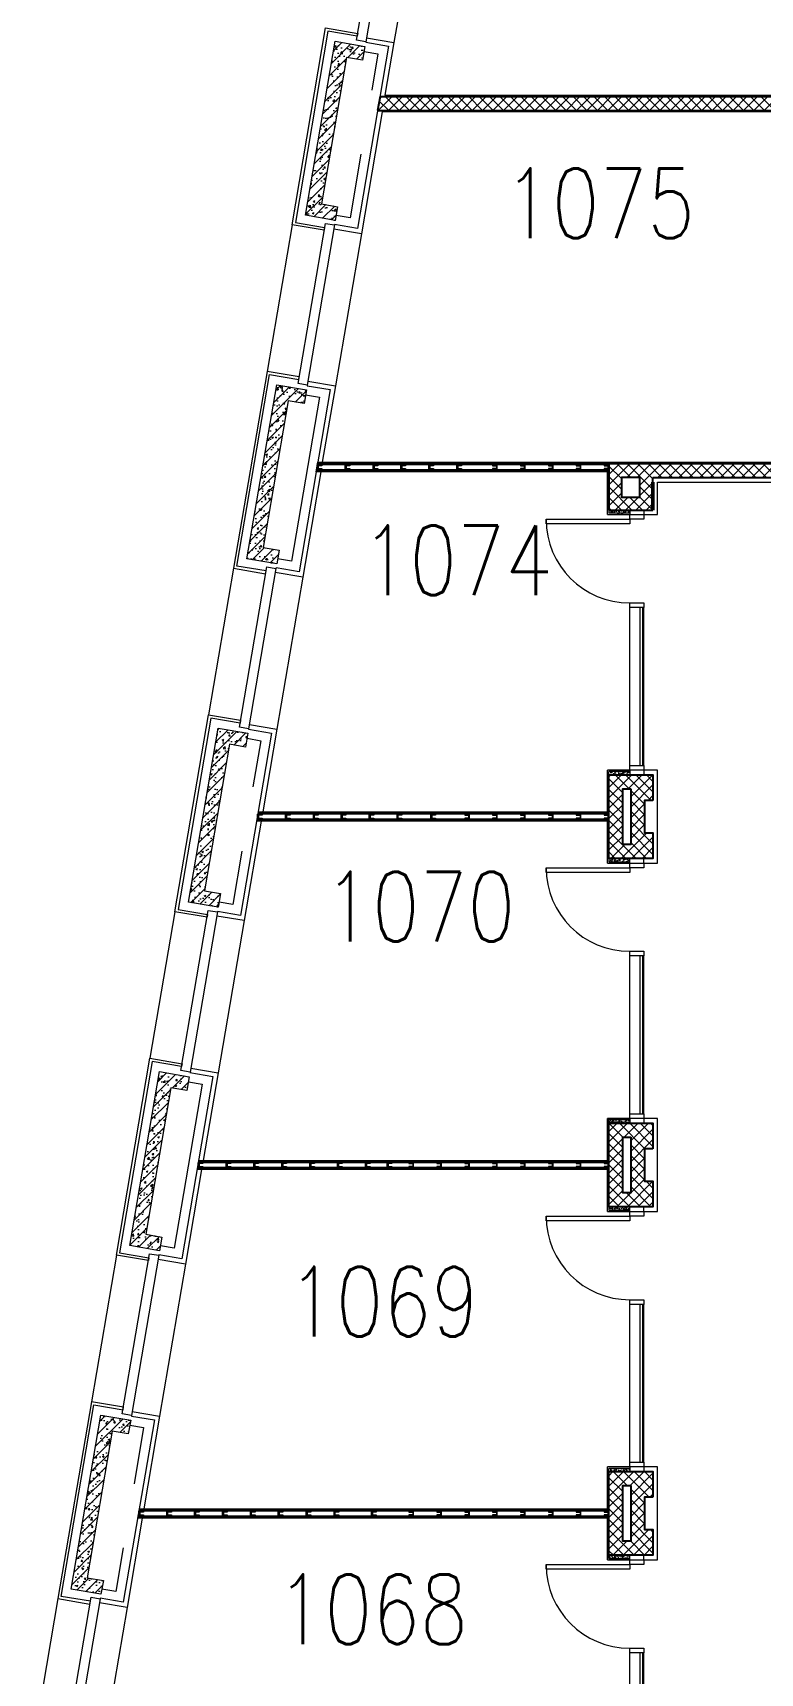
# Model space of a CAD drawing. Header units: inches. Extents: x 13084 to 220150, y 6494 to 167180.
# Drawn here: x 144194 to 152018, y 129910 to 147566 of the extents above; entities that cross this region are included whole.
import ezdxf
from ezdxf.enums import TextEntityAlignment as Align

# ---------------------------------------------------------------- set-up
doc = ezdxf.new("R2010")
doc.units = ezdxf.units.IN
doc.header["$MEASUREMENT"] = 0
for name, color, linetype, lineweight in [('Ground Floor$0$A-G250-G-Walls-Low-Level', 8, 'Continuous', 15), ('Ground Floor$0$A-G250-G-Walls-Precast-Concrete', 7, 'Continuous', 15), ('Ground Floor$0$A-G250-M-Walls-Blockwork', 7, 'Continuous', 25), ('Ground Floor$0$A-G250-M-Walls-Plasterboard-Partition', 7, 'Continuous', 15), ('Ground Floor$0$A-G252-H-Internal-Walls', 251, 'Continuous', 9), ('Ground Floor$0$A-G262-H-Precast-Panel', 251, 'Continuous', 5), ('Ground Floor$0$A-G312-M-Wall-Cladding-Panel', 7, 'Continuous', 9), ('Ground Floor$0$A-G312-M-Wall-Finish-Plaster', 7, 'Continuous', 15), ('Ground Floor$0$A-G321-M-Window', 251, 'Continuous', 9), ('Ground Floor$0$A-G322-M-Door', 251, 'Continuous', 15), ('Ground Floor$0$Z-Z001-S-Room-Name-Identification-250', 7, 'Continuous', 15)]:
    doc.layers.add(name, color=color, linetype=linetype, lineweight=lineweight)
doc.styles.add('Ground Floor$0$Tag-RomanS', font='romans.shx', dxfattribs={"width": 0.8})
pattern_1 = [(45, (31615.24, 164129.57), (-56.1266, 56.1266), []), (135, (31615.24, 164129.57), (-56.1266, -56.1266), [])]
pattern_2 = [(45, (31615.24, 164129.57), (-56.1266, 56.1266), []), (135, (31615.24, 164129.57), (-56.1266, -56.1266), [])]
pattern_3 = [(140, (31630.24, 164129.57), (4.781726, 54.6554), [5.715, -62.865]), (85, (31630.24, 164129.57), (-57.316993, -10.572848), [4.572, -50.292]), (190.451, (31630.637, 164134.124), (-52.535006, 44.08275), [4.857, -53.427]), (136.1842, (31615, 164129.57), (12.6127, 81.323712), [8.5725, -94.2975]), (186.6356, (31616.05, 164136.35), (-74.227667, 71.22127), [7.2855, -80.1405]), (81.184, (31615, 164129.57), (-74.227535, 71.22138), [6.858, -75.438]), (111, (31618.81, 164137.19), (30.679656, 45.484464), [5.715, -62.865]), (56, (31618.81, 164137.19), (-55.25639, 18.540609), [4.572, -50.292]), (161.4514, (31621.365, 164140.98), (-24.576857, 64.024947), [4.857, -53.427]), (127.5, (31630.239, 164129.57), (-25.3665117, 0.926581), [0, -49.6824, 0, -51.054, 0, -50.4825]), (97.5, (31630.24, 164129.57), (-30.0541724, 20.045899), [0, -29.1084, 0, -48.5394, 0, -19.2405]), (57.5, (31630.239, 164112.577), (1.7186232, 40.6771786), [0, -19.05, 0, -59.436, 0, -78.867]), (47.5, (31630.24, 164104.957), (-7.627947, 44.438754), [0, -24.765, 0, -39.4716, 0, -56.007])]
pattern_4 = [(45, (31615.24, 164129.57), (-56.1266, 56.1266), [])]
pattern_5 = [(50, (31615.24, 164129.57), (182.18467, -15.93909), [19.05, -209.55]), (355, (31615.24, 164129.57), (-35.24283, 191.05664), [15.24, -167.64]), (100.451, (31630.42, 164128.24), (146.9425, 175.1167), [16.19, -178.09]), (46.1842, (31615.24, 164180.37), (271.07904, -42.04233), [28.575, -314.325]), (96.6356, (31637.83, 164176.87), (237.40423, 247.42556), [24.285, -267.135]), (351.184, (31615.24, 164180.37), (237.4046, 247.4251), [22.86, -251.46]), (21, (31640.64, 164167.67), (151.61488, -102.26552), [19.05, -209.55]), (326, (31640.64, 164167.67), (61.80203, 184.18797), [15.24, -167.64]), (71.4514, (31653.27, 164159.15), (213.4165, 81.92286), [16.19, -178.09]), (37.5, (31615.24, 164129.57), (3.088603, 84.55504), [0, -165.608, 0, -170.18, 0, -168.275]), (7.5, (31615.24, 164129.57), (66.81966, 100.180575), [0, -97.028, 0, -161.798, 0, -64.135]), (327.5, (31558.6, 164129.57), (135.590595, -5.728744), [0, -63.5, 0, -198.12, 0, -262.89]), (317.5, (31533.2, 164129.57), (148.12918, 25.42649), [0, -82.55, 0, -131.572, 0, -186.69])]

# ---------------------------------------------------------------- blocks, each defined once
blk = doc.blocks.new('Ground Floor$0$d06')
at = {"layer": 'Ground Floor$0$A-G321-M-Window', "elevation": 0}
blk.add_lwpolyline([(119215, -35700), (119215, -34000), (119185, -34000), (119185, -35700)], close=True, dxfattribs=at)
at = {"layer": 'Ground Floor$0$A-G322-M-Door'}
for p, q in [((119075, -35700, 0), (119075, -34000, 0)), ((119225, -35700, 0), (119225, -34000, 0))]:
    blk.add_line(p, q, dxfattribs=at)
at = {"layer": 'Ground Floor$0$A-G322-M-Door', "elevation": 0}
for points in [[(119075, -33000), (119225, -33000), (119225, -33050), (119075, -33050)], [(118175, -33100), (118175, -33050), (119075, -33050), (119075, -33100)], [(119075, -33950), (119225, -33950), (119225, -34000), (119075, -34000)], [(119075, -35700), (119225, -35700), (119225, -35750), (119075, -35750)]]:
    blk.add_lwpolyline(points, close=True, dxfattribs=at)
at = {"layer": 'Ground Floor$0$A-G322-M-Door'}
blk.add_arc((119075, -33050, 0), 900, 180, 270, dxfattribs=at)
blk = doc.blocks.new('Ground Floor$0$tag-roomname')
at = {"lineweight": 18, "ltscale": 0.01, "style": 'Ground Floor$0$Tag-RomanS', "width": 0.8}
blk.add_attdef('ROOM_NO_2', text='', height=3, dxfattribs=at).set_placement((0, 1.612), align=Align.MIDDLE_CENTER)
at = {"linetype": 'ByBlock', "lineweight": 13, "ltscale": 0.01, "style": 'Ground Floor$0$Tag-RomanS', "width": 0.8, "flags": 1}
for tag, p in [('ROOM_NAME_1', (0, -2.288)), ('AREA', (0, -5.744))]:
    blk.add_attdef(tag, text='', height=2.8, dxfattribs=at).set_placement(p, align=Align.MIDDLE_CENTER)

msp = doc.modelspace()

# ---------------------------------------------------------------- hatches: boundary and pattern name
at = {"layer": 'Ground Floor$0$A-G252-H-Internal-Walls'}
h = msp.add_hatch(dxfattribs=at)
h.set_pattern_fill('ANSI37', color=256, scale=25, style=0)
h.set_pattern_definition(pattern_2)
h.paths.add_polyline_path([(147929, 146880), (147903, 146730), (152865, 146730), (152865, 146880)])
h = msp.add_hatch(dxfattribs=at)
h.set_pattern_fill('ANSI37', color=256, scale=25, style=0)
h.set_pattern_definition(pattern_2)
h.paths.add_polyline_path([(150390, 142930), (150390, 142430), (150865, 142430), (150865, 142730), (150865, 142780), (152865, 142780), (152865, 142930)])
h.paths.add_polyline_path([(150725, 142780), (150525, 142780), (150525, 142570), (150725, 142570)], flags=17)
h = msp.add_hatch(dxfattribs=at)
h.set_pattern_fill('AR-CONC', color=256, scale=0.3, angle=90, style=0)
h.set_pattern_definition([(140, (31615.24, 164139.57), (4.781726, 54.6554), [5.715, -62.865]), (85, (31615.24, 164139.57), (-57.316993, -10.572848), [4.572, -50.292]), (190.451, (31615.637, 164144.124), (-52.535006, 44.08275), [4.857, -53.427]), (136.1842, (31600, 164139.57), (12.6127, 81.323712), [8.5725, -94.2975]), (186.6356, (31601.05, 164146.35), (-74.227667, 71.22127), [7.2855, -80.1405]), (81.184, (31600, 164139.57), (-74.227535, 71.22138), [6.858, -75.438]), (111, (31603.81, 164147.19), (30.679656, 45.484464), [5.715, -62.865]), (56, (31603.81, 164147.19), (-55.25639, 18.540609), [4.572, -50.292]), (161.4514, (31606.365, 164150.98), (-24.576857, 64.024947), [4.857, -53.427]), (127.5, (31615.239, 164139.57), (-25.3665117, 0.926581), [0, -49.6824, 0, -51.054, 0, -50.4825]), (97.5, (31615.24, 164139.57), (-30.0541724, 20.045899), [0, -29.1084, 0, -48.5394, 0, -19.2405]), (57.5, (31615.239, 164122.577), (1.7186232, 40.6771786), [0, -19.05, 0, -59.436, 0, -78.867]), (47.5, (31615.24, 164114.957), (-7.627947, 44.438754), [0, -24.765, 0, -39.4716, 0, -56.007])])
h.paths.add_polyline_path([(150390, 142430), (150390, 142395), (150615, 142395), (150615, 142430)])
h = msp.add_hatch(dxfattribs=at)
h.set_pattern_fill('AR-CONC', color=256, scale=0.3, angle=90, style=0)
h.set_pattern_definition(pattern_3)
h.paths.add_polyline_path([(150615, 139580), (150615, 139615), (150390, 139615), (150390, 139580)])
h = msp.add_hatch(dxfattribs=at)
h.set_pattern_fill('ANSI37', color=256, scale=25, style=0)
h.set_pattern_definition(pattern_1)
h.paths.add_polyline_path([(150865, 139580), (150390, 139580), (150390, 138680), (150865, 138680), (150865, 138955), (150775, 138955), (150775, 139305), (150865, 139305)])
h.paths.add_polyline_path([(150625, 139430), (150625, 138830), (150540, 138830), (150540, 139430)], flags=16)
h = msp.add_hatch(dxfattribs=at)
h.set_pattern_fill('AR-CONC', color=256, scale=0.3, angle=90, style=0)
h.set_pattern_definition(pattern_3)
h.paths.add_polyline_path([(150390, 138680), (150390, 138645), (150615, 138645), (150615, 138680)])
h = msp.add_hatch(dxfattribs=at)
h.set_pattern_fill('AR-CONC', color=256, scale=0.3, angle=90, style=0)
h.set_pattern_definition(pattern_3)
h.paths.add_polyline_path([(150615, 135830), (150615, 135865), (150390, 135865), (150390, 135830)])
h = msp.add_hatch(dxfattribs=at)
h.set_pattern_fill('ANSI37', color=256, scale=25, style=0)
h.set_pattern_definition(pattern_1)
h.paths.add_polyline_path([(150775, 135555), (150865, 135555), (150865, 135830), (150390, 135830), (150390, 134930), (150865, 134930), (150865, 135205), (150775, 135205)])
h.paths.add_polyline_path([(150625, 135080), (150540, 135080), (150540, 135680), (150625, 135680)], flags=16)
h = msp.add_hatch(dxfattribs=at)
h.set_pattern_fill('AR-CONC', color=256, scale=0.3, angle=90, style=0)
h.set_pattern_definition(pattern_3)
h.paths.add_polyline_path([(150615, 134895), (150615, 134930), (150390, 134930), (150390, 134895)])
h = msp.add_hatch(dxfattribs=at)
h.set_pattern_fill('AR-CONC', color=256, scale=0.3, angle=90, style=0)
h.set_pattern_definition([(140, (31745.24, 164129.57), (4.781726, 54.6554), [5.715, -62.865]), (85, (31745.24, 164129.57), (-57.316993, -10.572848), [4.572, -50.292]), (190.451, (31745.637, 164134.124), (-52.535006, 44.08275), [4.857, -53.427]), (136.1842, (31730, 164129.57), (12.6127, 81.323712), [8.5725, -94.2975]), (186.6356, (31731.05, 164136.35), (-74.227667, 71.22127), [7.2855, -80.1405]), (81.184, (31730, 164129.57), (-74.227535, 71.22138), [6.858, -75.438]), (111, (31733.81, 164137.19), (30.679656, 45.484464), [5.715, -62.865]), (56, (31733.81, 164137.19), (-55.25639, 18.540609), [4.572, -50.292]), (161.4514, (31736.365, 164140.98), (-24.576857, 64.024947), [4.857, -53.427]), (127.5, (31745.239, 164129.57), (-25.3665117, 0.926581), [0, -49.6824, 0, -51.054, 0, -50.4825]), (97.5, (31745.24, 164129.57), (-30.0541724, 20.045899), [0, -29.1084, 0, -48.5394, 0, -19.2405]), (57.5, (31745.239, 164112.577), (1.7186232, 40.6771786), [0, -19.05, 0, -59.436, 0, -78.867]), (47.5, (31745.24, 164104.957), (-7.627947, 44.438754), [0, -24.765, 0, -39.4716, 0, -56.007])])
h.paths.add_polyline_path([(150390, 132115), (150390, 132080), (150615, 132080), (150615, 132115)])
h = msp.add_hatch(dxfattribs=at)
h.set_pattern_fill('ANSI37', color=256, scale=25, style=0)
h.set_pattern_definition(pattern_1)
h.paths.add_polyline_path([(150865, 132080), (150390, 132080), (150390, 131630), (150540, 131630), (150540, 131930), (150625, 131930), (150625, 131630), (150775, 131630), (150775, 131805), (150865, 131805)])
h.paths.add_polyline_path([(150865, 131455), (150775, 131455), (150775, 131630), (150625, 131630), (150625, 131330), (150540, 131330), (150540, 131630), (150390, 131630), (150390, 131180), (150865, 131180)])
h = msp.add_hatch(dxfattribs=at)
h.set_pattern_fill('AR-CONC', color=256, scale=0.3, angle=90, style=0)
h.set_pattern_definition(pattern_3)
h.paths.add_polyline_path([(150390, 131180), (150390, 131145), (150615, 131145), (150615, 131180)])
at = {"layer": 'Ground Floor$0$A-G262-H-Precast-Panel'}
h = msp.add_hatch(dxfattribs=at)
h.set_pattern_fill('ANSI31', color=256, scale=25, style=0)
h.set_pattern_definition(pattern_4)
h.paths.add_polyline_path([(147447, 147475), (147767, 147420), (147742, 147272), (147569, 147302), (147300, 145725), (147473, 145695), (147448, 145547), (147127, 145602)])
h = msp.add_hatch(dxfattribs=at)
h.set_pattern_fill('AR-CONC', color=256, style=0)
h.set_pattern_definition(pattern_5)
h.paths.add_polyline_path([(147447, 147475), (147767, 147420), (147742, 147272), (147569, 147302), (147300, 145725), (147473, 145695), (147448, 145547), (147127, 145602)])
h = msp.add_hatch(dxfattribs=at)
h.set_pattern_fill('ANSI31', color=256, scale=25, style=0)
h.set_pattern_definition(pattern_4)
h.paths.add_polyline_path([(146817, 143778), (147137, 143724), (147112, 143576), (146939, 143605), (146670, 142028), (146843, 141998), (146818, 141851), (146497, 141905)])
h = msp.add_hatch(dxfattribs=at)
h.set_pattern_fill('AR-CONC', color=256, style=0)
h.set_pattern_definition(pattern_5)
h.paths.add_polyline_path([(146817, 143778), (147137, 143724), (147112, 143576), (146939, 143605), (146670, 142028), (146843, 141998), (146818, 141851), (146497, 141905)])
h = msp.add_hatch(dxfattribs=at)
h.set_pattern_fill('ANSI31', color=256, scale=25, style=0)
h.set_pattern_definition(pattern_4)
h.paths.add_polyline_path([(146186, 140081), (146507, 140027), (146482, 139879), (146309, 139908), (146040, 138331), (146213, 138302), (146188, 138154), (145867, 138208)])
h = msp.add_hatch(dxfattribs=at)
h.set_pattern_fill('AR-CONC', color=256, style=0)
h.set_pattern_definition(pattern_5)
h.paths.add_polyline_path([(146186, 140081), (146507, 140027), (146482, 139879), (146309, 139908), (146040, 138331), (146213, 138302), (146188, 138154), (145867, 138208)])
h = msp.add_hatch(dxfattribs=at)
h.set_pattern_fill('ANSI31', color=256, scale=25, style=0)
h.set_pattern_definition(pattern_4)
h.paths.add_polyline_path([(145556, 136385), (145877, 136330), (145852, 136182), (145679, 136212), (145410, 134634), (145583, 134605), (145557, 134457), (145237, 134512)])
h = msp.add_hatch(dxfattribs=at)
h.set_pattern_fill('AR-CONC', color=256, style=0)
h.set_pattern_definition(pattern_5)
h.paths.add_polyline_path([(145556, 136385), (145877, 136330), (145852, 136182), (145679, 136212), (145410, 134634), (145583, 134605), (145557, 134457), (145237, 134512)])
h = msp.add_hatch(dxfattribs=at)
h.set_pattern_fill('ANSI31', color=256, scale=25, style=0)
h.set_pattern_definition(pattern_4)
h.paths.add_polyline_path([(144926, 132688), (145247, 132633), (145221, 132486), (145049, 132515), (144780, 130938), (144953, 130908), (144927, 130761), (144607, 130815)])
h = msp.add_hatch(dxfattribs=at)
h.set_pattern_fill('AR-CONC', color=256, style=0)
h.set_pattern_definition(pattern_5)
h.paths.add_polyline_path([(144926, 132688), (145247, 132633), (145221, 132486), (145049, 132515), (144780, 130938), (144953, 130908), (144927, 130761), (144607, 130815)])

# ---------------------------------------------------------------- linework, layer by layer
at = {"layer": 'Ground Floor$0$A-G250-G-Walls-Low-Level'}
for p, q in [((148358, 149100), (148079, 147463, 0)), ((146983, 145500, 0), (146714, 143922, 0)), ((147728, 145403, 0), (147449, 143767, 0)), ((146353, 141803, 0), (146084, 140226, 0)), ((147097, 141706, 0), (146819, 140070, 0)), ((145723, 138106, 0), (145454, 136529, 0)), ((146467, 138010, 0), (146188, 136373, 0)), ((145093, 134410, 0), (144824, 132832, 0)), ((145837, 134313, 0), (145558, 132677, 0)), ((144463, 130713, 0), (144194, 129136, 0)), ((145207, 130616, 0), (144928, 128980, 0))]:
    msp.add_line(p, q, dxfattribs=at)
at = {"layer": 'Ground Floor$0$A-G250-G-Walls-Precast-Concrete', "elevation": 0}
for points in [[(147447, 147475), (147767, 147420), (147742, 147272), (147569, 147302), (147300, 145725), (147473, 145695), (147448, 145547), (147127, 145602), (147447, 147475)], [(146817, 143778), (147137, 143724), (147112, 143576), (146939, 143605), (146670, 142028), (146843, 141998), (146818, 141851), (146497, 141905), (146817, 143778)], [(146186, 140081), (146507, 140027), (146482, 139879), (146309, 139908), (146040, 138331), (146213, 138302), (146188, 138154), (145867, 138208), (146186, 140081)], [(145556, 136385), (145877, 136330), (145852, 136182), (145679, 136212), (145410, 134634), (145583, 134605), (145557, 134457), (145237, 134512), (145556, 136385)], [(144926, 132688), (145247, 132633), (145221, 132486), (145049, 132515), (144780, 130938), (144953, 130908), (144927, 130761), (144607, 130815), (144926, 132688)]]:
    msp.add_lwpolyline(points, dxfattribs=at)
at = {"layer": 'Ground Floor$0$A-G250-M-Walls-Blockwork'}
for p, q in [((147929, 146880), (147903, 146730)), ((147903, 146730), (152865, 146730)), ((147929, 146880), (152865, 146880)), ((150390, 142930, 0), (152865, 142930, 0)), ((150390, 142930, 0), (150390, 142430, 0)), ((150865, 142730, 0), (150865, 142780, 0)), ((150865, 142780, 0), (153365, 142780, 0)), ((150390, 142430, 0), (150745, 142430, 0)), ((150390, 142430, 0), (150865, 142430, 0))]:
    msp.add_line(p, q, dxfattribs=at)
at = {"layer": 'Ground Floor$0$A-G250-M-Walls-Blockwork', "lineweight": 50, "ltscale": 0.02}
msp.add_line((150865, 142730, 0), (150865, 142430, 0), dxfattribs=at)
at = {"layer": 'Ground Floor$0$A-G250-M-Walls-Blockwork', "elevation": 0}
for points in [[(150725, 142780), (150525, 142780), (150525, 142570), (150725, 142570)], [(150625, 139430), (150625, 138830), (150540, 138830), (150540, 139430)], [(150625, 135680), (150625, 135080), (150540, 135080), (150540, 135680)], [(150625, 131930), (150625, 131330), (150540, 131330), (150540, 131930)]]:
    msp.add_lwpolyline(points, close=True, dxfattribs=at)
for points in [[(150865, 139305), (150775, 139305), (150775, 138955), (150865, 138955), (150865, 138680), (150390, 138680), (150390, 139580), (150865, 139580), (150865, 139305)], [(150865, 135555), (150775, 135555), (150775, 135205), (150865, 135205), (150865, 134930), (150390, 134930), (150390, 135830), (150865, 135830), (150865, 135555)], [(150865, 131805), (150775, 131805), (150775, 131455), (150865, 131455), (150865, 131180), (150390, 131180), (150390, 132080), (150865, 132080), (150865, 131805)]]:
    msp.add_lwpolyline(points, dxfattribs=at)
at = {"layer": 'Ground Floor$0$A-G250-M-Walls-Plasterboard-Partition'}
for p, q in [((147241, 142842, 0), (147258, 142945, 0)), ((150390, 142842, 0), (147241, 142842, 0)), ((147243, 142855, 0), (150390, 142855, 0)), ((147246, 142867, 0), (150390, 142867, 0)), ((150390, 142917, 0), (147254, 142917, 0)), ((150390, 142930, 0), (147256, 142930, 0)), ((147258, 142945, 0), (150390, 142945, 0)), ((150390, 142842, 0), (150390, 142945, 0)), ((146617, 139180, 0), (146600, 139080, 0)), ((150390, 139155, 0), (146612, 139155, 0)), ((150390, 139167, 0), (146614, 139167, 0)), ((146617, 139180, 0), (150390, 139180, 0)), ((150390, 139180, 0), (150390, 139080, 0)), ((150390, 139080, 0), (146600, 139080, 0)), ((146602, 139092, 0), (150390, 139092, 0)), ((146604, 139105, 0), (150390, 139105, 0)), ((145977, 135430, 0), (145960, 135330, 0)), ((145977, 135430, 0), (150390, 135430, 0)), ((150390, 135430, 0), (150390, 135330, 0)), ((150390, 135330, 0), (145960, 135330, 0)), ((145963, 135342, 0), (150390, 135342, 0)), ((145965, 135355, 0), (150390, 135355, 0)), ((150390, 135405, 0), (145973, 135405, 0)), ((150390, 135417, 0), (145975, 135417, 0)), ((145338, 131680, 0), (145321, 131580, 0)), ((150390, 131580, 0), (145321, 131580, 0)), ((145323, 131592, 0), (150390, 131592, 0)), ((145325, 131605, 0), (150390, 131605, 0)), ((150390, 131655, 0), (145334, 131655, 0)), ((150390, 131667, 0), (145336, 131667, 0)), ((145338, 131680, 0), (150390, 131680, 0)), ((150390, 131680, 0), (150390, 131580, 0))]:
    msp.add_line(p, q, dxfattribs=at)
at = {"layer": 'Ground Floor$0$A-G250-M-Walls-Plasterboard-Partition', "elevation": 0}
for points in [[(147254, 142867), (147254, 142917), (147304, 142917), (147304, 142907), (147264, 142907), (147264, 142877), (147304, 142877), (147304, 142867)], [(147554, 142867), (147554, 142917), (147604, 142917), (147604, 142907), (147564, 142907), (147564, 142877), (147604, 142877), (147604, 142867)], [(147854, 142867), (147854, 142917), (147904, 142917), (147904, 142907), (147864, 142907), (147864, 142877), (147904, 142877), (147904, 142867)], [(148154, 142867), (148154, 142917), (148204, 142917), (148204, 142907), (148164, 142907), (148164, 142877), (148204, 142877), (148204, 142867)], [(148454, 142867), (148454, 142917), (148504, 142917), (148504, 142907), (148464, 142907), (148464, 142877), (148504, 142877), (148504, 142867)], [(148754, 142867), (148754, 142917), (148804, 142917), (148804, 142907), (148764, 142907), (148764, 142877), (148804, 142877), (148804, 142867)], [(149190, 142867), (149190, 142917), (149140, 142917), (149140, 142907), (149180, 142907), (149180, 142877), (149140, 142877), (149140, 142867)], [(149490, 142867), (149490, 142917), (149440, 142917), (149440, 142907), (149480, 142907), (149480, 142877), (149440, 142877), (149440, 142867)], [(149790, 142867), (149790, 142917), (149740, 142917), (149740, 142907), (149780, 142907), (149780, 142877), (149740, 142877), (149740, 142867)], [(150090, 142867), (150090, 142917), (150040, 142917), (150040, 142907), (150080, 142907), (150080, 142877), (150040, 142877), (150040, 142867)], [(150390, 142867), (150390, 142917), (150340, 142917), (150340, 142907), (150380, 142907), (150380, 142877), (150340, 142877), (150340, 142867)], [(146612, 139105), (146612, 139155), (146662, 139155), (146662, 139145), (146622, 139145), (146622, 139115), (146662, 139115), (146662, 139105)], [(146912, 139105), (146912, 139155), (146962, 139155), (146962, 139145), (146922, 139145), (146922, 139115), (146962, 139115), (146962, 139105)], [(147212, 139105), (147212, 139155), (147262, 139155), (147262, 139145), (147222, 139145), (147222, 139115), (147262, 139115), (147262, 139105)], [(147512, 139105), (147512, 139155), (147562, 139155), (147562, 139145), (147522, 139145), (147522, 139115), (147562, 139115), (147562, 139105)], [(147812, 139105), (147812, 139155), (147862, 139155), (147862, 139145), (147822, 139145), (147822, 139115), (147862, 139115), (147862, 139105)], [(148112, 139105), (148112, 139155), (148162, 139155), (148162, 139145), (148122, 139145), (148122, 139115), (148162, 139115), (148162, 139105)], [(148476, 139105), (148476, 139155), (148526, 139155), (148526, 139145), (148486, 139145), (148486, 139115), (148526, 139115), (148526, 139105)], [(148890, 139105), (148890, 139155), (148840, 139155), (148840, 139145), (148880, 139145), (148880, 139115), (148840, 139115), (148840, 139105)], [(149190, 139105), (149190, 139155), (149140, 139155), (149140, 139145), (149180, 139145), (149180, 139115), (149140, 139115), (149140, 139105)], [(149490, 139105), (149490, 139155), (149440, 139155), (149440, 139145), (149480, 139145), (149480, 139115), (149440, 139115), (149440, 139105)], [(149790, 139105), (149790, 139155), (149740, 139155), (149740, 139145), (149780, 139145), (149780, 139115), (149740, 139115), (149740, 139105)], [(150090, 139105), (150090, 139155), (150040, 139155), (150040, 139145), (150080, 139145), (150080, 139115), (150040, 139115), (150040, 139105)], [(150390, 139105), (150390, 139155), (150340, 139155), (150340, 139145), (150380, 139145), (150380, 139115), (150340, 139115), (150340, 139105)], [(145973, 135355), (145973, 135405), (146023, 135405), (146023, 135395), (145983, 135395), (145983, 135365), (146023, 135365), (146023, 135355)], [(146273, 135355), (146273, 135405), (146323, 135405), (146323, 135395), (146283, 135395), (146283, 135365), (146323, 135365), (146323, 135355)], [(146573, 135355), (146573, 135405), (146623, 135405), (146623, 135395), (146583, 135395), (146583, 135365), (146623, 135365), (146623, 135355)], [(146873, 135355), (146873, 135405), (146923, 135405), (146923, 135395), (146883, 135395), (146883, 135365), (146923, 135365), (146923, 135355)], [(147173, 135355), (147173, 135405), (147223, 135405), (147223, 135395), (147183, 135395), (147183, 135365), (147223, 135365), (147223, 135355)], [(147473, 135355), (147473, 135405), (147523, 135405), (147523, 135395), (147483, 135395), (147483, 135365), (147523, 135365), (147523, 135355)], [(147773, 135355), (147773, 135405), (147823, 135405), (147823, 135395), (147783, 135395), (147783, 135365), (147823, 135365), (147823, 135355)], [(148007, 135355), (148007, 135405), (148057, 135405), (148057, 135395), (148017, 135395), (148017, 135365), (148057, 135365), (148057, 135355)], [(148290, 135355), (148290, 135405), (148240, 135405), (148240, 135395), (148280, 135395), (148280, 135365), (148240, 135365), (148240, 135355)], [(148590, 135355), (148590, 135405), (148540, 135405), (148540, 135395), (148580, 135395), (148580, 135365), (148540, 135365), (148540, 135355)], [(148890, 135355), (148890, 135405), (148840, 135405), (148840, 135395), (148880, 135395), (148880, 135365), (148840, 135365), (148840, 135355)], [(149190, 135355), (149190, 135405), (149140, 135405), (149140, 135395), (149180, 135395), (149180, 135365), (149140, 135365), (149140, 135355)], [(149490, 135355), (149490, 135405), (149440, 135405), (149440, 135395), (149480, 135395), (149480, 135365), (149440, 135365), (149440, 135355)], [(149790, 135355), (149790, 135405), (149740, 135405), (149740, 135395), (149780, 135395), (149780, 135365), (149740, 135365), (149740, 135355)], [(150090, 135355), (150090, 135405), (150040, 135405), (150040, 135395), (150080, 135395), (150080, 135365), (150040, 135365), (150040, 135355)], [(150390, 135355), (150390, 135405), (150340, 135405), (150340, 135395), (150380, 135395), (150380, 135365), (150340, 135365), (150340, 135355)], [(145334, 131605), (145334, 131655), (145384, 131655), (145384, 131645), (145344, 131645), (145344, 131615), (145384, 131615), (145384, 131605)], [(145634, 131605), (145634, 131655), (145684, 131655), (145684, 131645), (145644, 131645), (145644, 131615), (145684, 131615), (145684, 131605)], [(145934, 131605), (145934, 131655), (145984, 131655), (145984, 131645), (145944, 131645), (145944, 131615), (145984, 131615), (145984, 131605)], [(146234, 131605), (146234, 131655), (146284, 131655), (146284, 131645), (146244, 131645), (146244, 131615), (146284, 131615), (146284, 131605)], [(146534, 131605), (146534, 131655), (146584, 131655), (146584, 131645), (146544, 131645), (146544, 131615), (146584, 131615), (146584, 131605)], [(146834, 131605), (146834, 131655), (146884, 131655), (146884, 131645), (146844, 131645), (146844, 131615), (146884, 131615), (146884, 131605)], [(147134, 131605), (147134, 131655), (147184, 131655), (147184, 131645), (147144, 131645), (147144, 131615), (147184, 131615), (147184, 131605)], [(147434, 131605), (147434, 131655), (147484, 131655), (147484, 131645), (147444, 131645), (147444, 131615), (147484, 131615), (147484, 131605)], [(147837, 131605), (147837, 131655), (147887, 131655), (147887, 131645), (147847, 131645), (147847, 131615), (147887, 131615), (147887, 131605)], [(148290, 131605), (148290, 131655), (148240, 131655), (148240, 131645), (148280, 131645), (148280, 131615), (148240, 131615), (148240, 131605)], [(148590, 131605), (148590, 131655), (148540, 131655), (148540, 131645), (148580, 131645), (148580, 131615), (148540, 131615), (148540, 131605)], [(148890, 131605), (148890, 131655), (148840, 131655), (148840, 131645), (148880, 131645), (148880, 131615), (148840, 131615), (148840, 131605)], [(149190, 131605), (149190, 131655), (149140, 131655), (149140, 131645), (149180, 131645), (149180, 131615), (149140, 131615), (149140, 131605)], [(149490, 131605), (149490, 131655), (149440, 131655), (149440, 131645), (149480, 131645), (149480, 131615), (149440, 131615), (149440, 131605)], [(149790, 131605), (149790, 131655), (149740, 131655), (149740, 131645), (149780, 131645), (149780, 131615), (149740, 131615), (149740, 131605)], [(150090, 131605), (150090, 131655), (150040, 131655), (150040, 131645), (150080, 131645), (150080, 131615), (150040, 131615), (150040, 131605)], [(150390, 131605), (150390, 131655), (150340, 131655), (150340, 131645), (150380, 131645), (150380, 131615), (150340, 131615), (150340, 131605)]]:
    msp.add_lwpolyline(points, close=True, dxfattribs=at)
at = {"layer": 'Ground Floor$0$A-G252-H-Internal-Walls'}
msp.add_line((150390, 131180, 0), (150390, 131145, 0), dxfattribs=at)
at = {"layer": 'Ground Floor$0$A-G312-M-Wall-Cladding-Panel', "elevation": 0}
for points in [[(147684, 147531), (147369, 147584), (147018, 145524), (147333, 145470), (147328, 145441), (146983, 145500), (147344, 147619), (147689, 147560)], [(146703, 141774), (146388, 141827), (146739, 143888), (147054, 143834), (147059, 143864), (146714, 143922), (146353, 141803), (146698, 141744)], [(145438, 134351), (145093, 134410), (145454, 136529), (145799, 136470), (145794, 136441), (145479, 136494), (145127, 134434), (145443, 134380)], [(144813, 130684), (144497, 130737), (144849, 132798), (145164, 132744), (145169, 132774), (144824, 132832), (144463, 130713), (144808, 130654)]]:
    msp.add_lwpolyline(points, close=True, dxfattribs=at)
msp.add_lwpolyline([(146068, 138047), (145723, 138106), (146084, 140226), (146429, 140167), (146424, 140137), (146109, 140191), (145758, 138131), (146073, 138077), (146068, 138047)], dxfattribs=at)
at = {"layer": 'Ground Floor$0$A-G312-M-Wall-Finish-Plaster'}
for p, q in [((147783, 147514, 0), (148079, 147463, 0)), ((148079, 147463, 0), (147982, 146895, 0)), ((147982, 146895, 0), (152850, 146895, 0)), ((147951, 146715), (147728, 145403, 0)), ((152850, 146715), (147951, 146715)), ((147728, 145403, 0), (147432, 145454, 0)), ((147153, 143817, 0), (147449, 143767, 0)), ((147449, 143767, 0), (147308, 142945, 0)), ((147291, 142842, 0), (147097, 141706, 0)), ((150375, 142380), (150375, 142842, 0)), ((150390, 142945, 0), (152850, 142945, 0)), ((150915, 142730, 0), (153415, 142730, 0)), ((150915, 142380, 0), (150915, 142730, 0)), ((150375, 142380), (150915, 142380, 0)), ((150390, 142430, 0), (150390, 142395, 0)), ((150615, 142395, 0), (150390, 142395, 0)), ((150615, 142430, 0), (150615, 142380, 0)), ((150765, 142430, 0), (150765, 142380, 0)), ((147097, 141706, 0), (146802, 141757, 0)), ((146523, 140121, 0), (146819, 140070, 0)), ((146819, 140070, 0), (146667, 139180, 0)), ((150375, 139180, 0), (150375, 139630, 0)), ((150915, 139630, 0), (150375, 139630, 0)), ((150615, 139615, 0), (150390, 139615, 0)), ((150390, 139580, 0), (150390, 139615, 0)), ((150615, 139630, 0), (150615, 139580, 0)), ((150765, 139630, 0), (150765, 139580, 0)), ((150915, 138630, 0), (150915, 139630, 0)), ((146650, 139080, 0), (146467, 138010, 0)), ((150375, 138630, 0), (150375, 139080, 0)), ((150375, 138630, 0), (150915, 138630, 0)), ((150390, 138680, 0), (150390, 138645, 0)), ((150390, 138645, 0), (150615, 138645, 0)), ((150615, 138630, 0), (150615, 138680, 0)), ((150765, 138630, 0), (150765, 138680, 0)), ((146467, 138010, 0), (146172, 138060, 0)), ((145893, 136424, 0), (146188, 136373, 0)), ((146188, 136373, 0), (146028, 135430, 0)), ((150375, 135430), (150375, 135880, 0)), ((150915, 135880, 0), (150375, 135880, 0)), ((150615, 135865, 0), (150375, 135865, 0)), ((150390, 135830, 0), (150390, 135865, 0)), ((150615, 135880, 0), (150615, 135830, 0)), ((150765, 135880, 0), (150765, 135830, 0)), ((150915, 134880, 0), (150915, 135880, 0)), ((146010, 135330, 0), (145837, 134313, 0)), ((150375, 134880, 0), (150375, 135330, 0)), ((150390, 134930, 0), (150390, 134895, 0)), ((150390, 134895, 0), (150615, 134895, 0)), ((150615, 134880, 0), (150615, 134930, 0)), ((150765, 134880, 0), (150765, 134930, 0)), ((150375, 134880, 0), (150915, 134880, 0)), ((145837, 134313, 0), (145541, 134364, 0)), ((145263, 132727, 0), (145558, 132677, 0)), ((145558, 132677, 0), (145388, 131680, 0)), ((150375, 131680, 0), (150375, 132130, 0)), ((150915, 132130, 0), (150375, 132130)), ((150615, 132115, 0), (150390, 132115, 0)), ((150390, 132080, 0), (150390, 132115, 0)), ((150615, 132130, 0), (150615, 132080, 0)), ((150765, 132130, 0), (150765, 132080, 0)), ((150915, 131130, 0), (150915, 132130, 0)), ((145371, 131580, 0), (145207, 130616, 0)), ((150375, 131130, 0), (150375, 131580, 0)), ((150375, 131130, 0), (150915, 131130, 0)), ((150390, 131145, 0), (150390, 131180, 0)), ((150390, 131145, 0), (150615, 131145, 0)), ((150615, 131130, 0), (150615, 131180, 0)), ((150765, 131130, 0), (150765, 131180, 0)), ((145207, 130616, 0), (144911, 130667, 0))]:
    msp.add_line(p, q, dxfattribs=at)
at = {"layer": 'Ground Floor$0$A-G312-M-Wall-Finish-Plaster', "elevation": 0}
for points in [[(147775, 147470), (147775, 147465), (148021, 147423), (147688, 145461), (147440, 145503), (147439, 145498)], [(147758, 147366), (147906, 147341), (147839, 146949)], [(147722, 146259), (147606, 145576), (147457, 145601)], [(147145, 143773), (147144, 143768), (147391, 143726), (147058, 141764), (146810, 141806), (146809, 141801)], [(147128, 143669), (147276, 143644), (146976, 141879), (146827, 141905)], [(146515, 140076), (146514, 140071), (146761, 140029), (146428, 138067), (146180, 138110), (146179, 138105)], [(146498, 139973), (146646, 139947), (146561, 139449)], [(146444, 138759), (146346, 138183), (146197, 138208)], [(145885, 136379), (145884, 136375), (146131, 136333), (145798, 134371), (145550, 134413), (145549, 134408)], [(145867, 136276), (146015, 136251), (145716, 134486), (145567, 134511)], [(145255, 132683), (145254, 132678), (145501, 132636), (145167, 130674), (144920, 130716), (144919, 130711)], [(145237, 132579), (145385, 132554), (145283, 131949)], [(145165, 131259), (145086, 130789), (144937, 130815)]]:
    msp.add_lwpolyline(points, dxfattribs=at)
at = {"layer": 'Ground Floor$0$A-G321-M-Window', "elevation": 0}
for points in [[(148070, 149195), (147775, 147470), (147677, 147486), (147971, 149211)], [(147439, 145498), (147145, 143773), (147047, 143790), (147341, 145515)], [(146809, 141801), (146515, 140076), (146417, 140093), (146711, 141818)], [(146179, 138105), (145885, 136379), (145787, 136396), (146081, 138121)], [(145549, 134408), (145255, 132683), (145156, 132700), (145450, 134425)], [(144919, 130711), (144625, 128986), (144526, 129003), (144820, 130728)]]:
    msp.add_lwpolyline(points, close=True, dxfattribs=at)

# ---------------------------------------------------------------- block references
at = {"layer": 'Ground Floor$0$A-G322-M-Door'}
for p in [(31540, 175380, 0), (31540, 171630, 0), (31540, 167880, 0), (31540, 164130, 0)]:
    msp.add_blockref('Ground Floor$0$d06', p, dxfattribs=at)
at = {"layer": 'Ground Floor$0$Z-Z001-S-Room-Name-Identification-250'}
ref = msp.add_blockref('Ground Floor$0$tag-roomname', (150290, 145330), dxfattribs=dict(at, xscale=250, yscale=250, zscale=250))
ref.add_attrib('ROOM_NO_2', '1075', dxfattribs={"layer": '0', "lineweight": 18, "ltscale": 0.01, "height": 750, "style": 'Ground Floor$0$Tag-RomanS', "width": 0.8}).set_placement((150290, 145732), align=Align.MIDDLE_CENTER)
ref = msp.add_blockref('Ground Floor$0$tag-roomname', (148758, 141488), dxfattribs=dict(at, xscale=250, yscale=250, zscale=250))
ref.add_attrib('ROOM_NO_2', '1074', dxfattribs={"layer": '0', "lineweight": 18, "ltscale": 0.01, "height": 750, "style": 'Ground Floor$0$Tag-RomanS', "width": 0.8}).set_placement((148758, 141890), align=Align.MIDDLE_CENTER)
ref = msp.add_blockref('Ground Floor$0$tag-roomname', (148355, 137759), dxfattribs=dict(at, xscale=250, yscale=250, zscale=250))
ref.add_attrib('ROOM_NO_2', '1070', dxfattribs={"layer": '0', "lineweight": 18, "ltscale": 0.01, "height": 750, "style": 'Ground Floor$0$Tag-RomanS', "width": 0.8}).set_placement((148355, 138162), align=Align.MIDDLE_CENTER)
ref = msp.add_blockref('Ground Floor$0$tag-roomname', (147965, 133506), dxfattribs=dict(at, xscale=250, yscale=250, zscale=250))
ref.add_attrib('ROOM_NO_2', '1069', dxfattribs={"layer": '0', "lineweight": 18, "ltscale": 0.01, "height": 750, "style": 'Ground Floor$0$Tag-RomanS', "width": 0.8}).set_placement((147965, 133909), align=Align.MIDDLE_CENTER)
ref = msp.add_blockref('Ground Floor$0$tag-roomname', (147845, 130196), dxfattribs=dict(at, xscale=250, yscale=250, zscale=250))
ref.add_attrib('ROOM_NO_2', '1068', dxfattribs={"layer": '0', "lineweight": 18, "ltscale": 0.01, "height": 750, "style": 'Ground Floor$0$Tag-RomanS', "width": 0.8}).set_placement((147845, 130599), align=Align.MIDDLE_CENTER)

doc.saveas('drawing.dxf')
